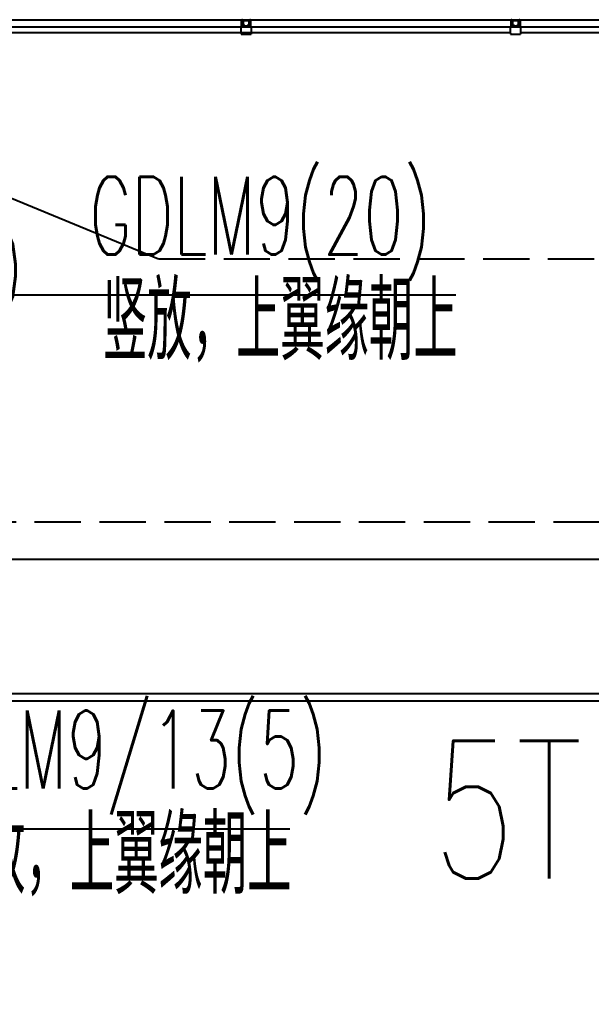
# Model space of a CAD drawing. Extents: x -1201378 to 2367219, y -619313 to 244905.
# Drawn here: x 1556338 to 1559424, y -81443 to -76129 of the extents above; entities that cross this region are included whole.
import ezdxf
from ezdxf.enums import TextEntityAlignment as Align

# ---------------------------------------------------------------- set-up
doc = ezdxf.new("R2010")
doc.units = 0
doc.header["$LTSCALE"] = 1000
doc.linetypes.add('DASH', pattern=[0.35, 0.25, -0.1])
doc.layers.get('0').update_dxf_attribs({"linetype": 'CONTINUOUS'})
doc.layers.get('Defpoints').update_dxf_attribs({"linetype": 'CONTINUOUS'})
for name, color, linetype in [('A-LIN-V', 9, 'CONTINUOUS'), ('FHSGH10105-主梁-04', 7, 'CONTINUOUS'), ('FHSGH10105-主梁-06', 7, 'CONTINUOUS'), ('S-SB', 21, 'CONTINUOUS'), ('S-SGJ', 21, 'CONTINUOUS')]:
    doc.layers.add(name, color=color, linetype=linetype)
doc.layers.add('S-dim', color=81, linetype='CONTINUOUS', lineweight=0)
doc.styles.add('A-STANDARD', font='SIMPLEX', dxfattribs={"bigfont": 'GBCBIG'})
doc.styles.add('SS1', font='tj-romans1.shx', dxfattribs={"width": 0.7, "bigfont": 'tj-hztxt1.shx'})
doc.styles.add('TSSD_Rein', font='tj-romans1.shx', dxfattribs={"width": 0.7, "bigfont": 'tj-hztxt.shx'})
doc.dimstyles.new('S-150-ARCHI', dxfattribs={"dimscale": 150, "dimtxt": 3, "dimasz": 2, "dimexe": 2, "dimexo": 2, "dimgap": 1, "dimtad": 1, "dimdec": 0, "dimzin": 0, "dimdsep": 46, "dimtxsty": 'SS1', "dimblk1": 'TT', "dimblk2": 'TT', "dimsah": 1, "dimcen": 1, "dimclrd": 256, "dimclre": 256, "dimclrt": 256, "dimadec": 0, "dimazin": 0, "dimtfac": 1, "dimtdec": 0, "dimtix": 1, "dimtmove": 2, "dimatfit": 0, "dimldrblk": 'TT', "dimfxl": 2, "dimtolj": 1, "dimtzin": 0, "dimarcsym": 0})

# ---------------------------------------------------------------- blocks, each defined once
blk = doc.blocks.new('TT')
blk.add_line((-0.969, 0), (0.969, 0))
at = {"const_width": 0.45}
blk.add_lwpolyline([(-0.442, -0.442), (0.442, 0.442)], dxfattribs=at)
blk = doc.blocks.new('*D6623')
at = {"layer": 'Defpoints', "color": 0, "transparency": 16777216}
for p in [(1555584.3, -77856.4), (1555584.3, -78290.6), (1555284.3, -78540.6)]:
    blk.add_point(p, dxfattribs=at)
at = {"layer": 'S-dim', "lineweight": -2, "transparency": 16777216}
for p, q in [((1555284.3, -78240.6), (1555284.3, -77556.4)), ((1555584.3, -77990.6), (1555584.3, -77556.4)), ((1554984.3, -77856.4), (1554684.3, -77856.4)), ((1555284.3, -77856.4), (1555584.3, -77856.4)), ((1555884.3, -77856.4), (1556184.3, -77856.4))]:
    blk.add_line(p, q, dxfattribs=at)
at = {"layer": 'S-dim', "lineweight": -2, "transparency": 16777216, "xscale": 300, "yscale": 300, "zscale": 300}
blk.add_blockref('TT', (1555284.3, -77856.4), dxfattribs=at)
at = {"layer": 'S-dim', "lineweight": -2, "transparency": 16777216, "xscale": 300, "yscale": 300, "zscale": 300, "rotation": 180}
blk.add_blockref('TT', (1555584.3, -77856.4), dxfattribs=at)
at = {"layer": 'S-dim', "transparency": 16777216, "insert": (1555951.2, -77481.4), "char_height": 450, "attachment_point": 5, "style": 'SS1'}
blk.add_mtext('\\A1;300', dxfattribs=at)
blk = doc.blocks.new('20T')
at = {"layer": 'A-LIN-V'}
h = blk.add_hatch(color=1, dxfattribs=at)
h.dxf.hatch_style = 1
h.paths.add_polyline_path([(1596108.9, -76166.7), (1596106.1, -76164), (1596106.1, -76166.7)])
h.paths.add_polyline_path([(1596062.7, -76166.7), (1596062.7, -76164), (1596059.9, -76166.7)])
at = {"color": 1, "linetype": 'DASH'}
blk.add_lwpolyline([(1594158.9, -77420.6), (1605816.4, -77420.6)], dxfattribs=at)
at = {"layer": 'A-LIN-V', "color": 1}
for p, q in [((1593095.1, -76129.5), (1593925.6, -76129.5)), ((1593925.6, -76129.5), (1606049.7, -76129.5)), ((1594605.5, -76166.7), (1594605.5, -76134.3)), ((1594607.9, -76134.3), (1594607.9, -76164.3)), ((1594610.4, -76129.5), (1594649.5, -76129.5)), ((1594616.9, -76131.9), (1594610.4, -76131.9)), ((1594613.6, -76135.2), (1594613.6, -76159.1)), ((1594615.3, -76159.1), (1594615.3, -76135.2)), ((1594643, -76131.9), (1594616.9, -76131.9)), ((1594616.9, -76133.5), (1594643, -76133.5)), ((1594649.5, -76131.9), (1594643, -76131.9)), ((1594644.6, -76135.2), (1594644.6, -76159.1)), ((1594646.2, -76159.1), (1594646.2, -76135.2)), ((1594651.9, -76164.2), (1594651.9, -76134.3)), ((1594654.4, -76134.3), (1594654.4, -76166.6)), ((1596059.9, -76166.7), (1596059.9, -76134.3)), ((1596062.3, -76134.3), (1596062.3, -76164.3)), ((1596064.8, -76129.5), (1596103.9, -76129.5)), ((1596071.3, -76131.9), (1596064.8, -76131.9)), ((1596068, -76135.2), (1596068, -76159.1)), ((1596069.7, -76159.1), (1596069.7, -76135.2)), ((1596097.4, -76131.9), (1596071.3, -76131.9)), ((1596071.3, -76133.5), (1596097.4, -76133.5)), ((1596103.9, -76131.9), (1596097.4, -76131.9)), ((1596099, -76135.2), (1596099, -76159.1)), ((1596100.7, -76159.1), (1596100.7, -76135.2)), ((1596106.4, -76164.2), (1596106.4, -76134.3)), ((1596108.8, -76134.3), (1596108.8, -76166.6)), ((1594602.8, -76169.9), (1592918, -76169.9)), ((1593932.1, -76169.9), (1593088.6, -76169.9)), ((1595497.6, -76169.9), (1593958.2, -76169.9)), ((1594602.8, -76166.7), (1594605.5, -76166.7)), ((1594602.8, -76166.7), (1594602.8, -76172.1)), ((1594602.8, -76202.6), (1594602.8, -76172.1)), ((1594608.2, -76164), (1594605.5, -76166.7)), ((1594605.5, -76166.7), (1594608.2, -76166.7)), ((1594608.2, -76162.3), (1594616.9, -76162.3)), ((1594608.2, -76166.7), (1594608.2, -76162.3)), ((1594608.2, -76166.7), (1594651.7, -76166.7)), ((1594624, -76160.7), (1594616.9, -76160.7)), ((1594616.9, -76162.3), (1594624, -76162.3)), ((1594624, -76162.3), (1594624, -76160.7)), ((1594624, -76162.3), (1594635.9, -76162.3)), ((1594643, -76160.7), (1594635.9, -76160.7)), ((1594635.9, -76160.7), (1594635.9, -76162.3)), ((1594635.9, -76162.3), (1594643, -76162.3)), ((1594643, -76162.3), (1594651.7, -76162.3)), ((1594651.7, -76166.7), (1594651.7, -76162.3)), ((1594654.4, -76166.7), (1594651.7, -76164)), ((1594651.7, -76166.7), (1594654.4, -76166.7)), ((1594654.4, -76166.7), (1594657.2, -76166.7)), ((1594657.2, -76166.7), (1594657.2, -76172.1)), ((1596057.2, -76169.9), (1594657.2, -76169.9)), ((1594657.2, -76172.1), (1594657.2, -76202.6)), ((1596228.3, -76169.9), (1595523.7, -76169.9)), ((1596057.2, -76166.7), (1596059.9, -76166.7)), ((1596057.2, -76166.7), (1596057.2, -76172.1)), ((1596057.2, -76202.6), (1596057.2, -76172.1)), ((1596062.7, -76164), (1596059.9, -76166.7)), ((1596059.9, -76166.7), (1596062.7, -76166.7)), ((1596062.7, -76162.3), (1596071.3, -76162.3)), ((1596062.7, -76166.7), (1596062.7, -76162.3)), ((1596062.7, -76166.7), (1596106.1, -76166.7)), ((1596078.4, -76160.7), (1596071.3, -76160.7)), ((1596071.3, -76162.3), (1596078.4, -76162.3)), ((1596078.4, -76162.3), (1596078.4, -76160.7)), ((1596078.4, -76162.3), (1596090.3, -76162.3)), ((1596097.4, -76160.7), (1596090.3, -76160.7)), ((1596090.3, -76160.7), (1596090.3, -76162.3)), ((1596090.3, -76162.3), (1596097.4, -76162.3)), ((1596097.4, -76162.3), (1596106.1, -76162.3)), ((1596106.1, -76166.7), (1596106.1, -76162.3)), ((1596108.9, -76166.7), (1596106.1, -76164)), ((1596106.1, -76166.7), (1596108.9, -76166.7)), ((1596108.9, -76166.7), (1596111.6, -76166.7)), ((1596111.6, -76166.7), (1596111.6, -76172.1)), ((1597116.4, -76169.9), (1596111.6, -76169.9)), ((1596111.6, -76172.1), (1596111.6, -76202.6)), ((1597858.8, -76169.9), (1596254.4, -76169.9)), ((1594602.8, -76200.4), (1592918, -76200.4)), ((1594244.9, -76200.4), (1593440.5, -76200.4)), ((1595114.5, -76200.4), (1594310.1, -76200.4)), ((1594602.8, -76202.6), (1594602.8, -76208)), ((1594602.8, -76208), (1594657.2, -76208)), ((1596057.2, -76200.4), (1594657.2, -76200.4)), ((1594657.2, -76202.6), (1594657.2, -76208)), ((1596057.2, -76202.6), (1596057.2, -76208)), ((1596057.2, -76208), (1596111.6, -76208)), ((1597116.4, -76200.4), (1596111.6, -76200.4)), ((1596111.6, -76202.6), (1596111.6, -76208)), ((1592623.7, -76787.6), (1594157.8, -77420.2))]:
    blk.add_line(p, q, dxfattribs=at)
for centre, radius, start, end in [((1594610.4, -76134.3), 4.89, 90, 180), ((1594610.4, -76134.3), 2.45, 90, 180), ((1594616.9, -76135.2), 3.26, 90, 180), ((1594616.9, -76135.2), 1.63, 90, 180), ((1594643, -76135.2), 3.26, 360, 90), ((1594643, -76135.2), 1.63, 360, 90), ((1594649.5, -76134.3), 4.89, 0, 90), ((1594649.5, -76134.3), 2.45, 0, 90), ((1596064.8, -76134.3), 4.89, 90, 180), ((1596064.8, -76134.3), 2.45, 90, 180), ((1596071.3, -76135.2), 3.26, 90, 180), ((1596071.3, -76135.2), 1.63, 90, 180), ((1596097.4, -76135.2), 3.26, 360, 90), ((1596097.4, -76135.2), 1.63, 360, 90), ((1596103.9, -76134.3), 4.89, 360, 90), ((1596103.9, -76134.3), 2.45, 0, 90), ((1594616.9, -76159.1), 3.26, 180, 270), ((1594616.9, -76159.1), 1.63, 180, 270), ((1594643, -76159.1), 1.63, 270, 360), ((1594643, -76159.1), 3.26, 270, 360), ((1596071.3, -76159.1), 3.26, 180, 270), ((1596071.3, -76159.1), 1.63, 180, 270), ((1596097.4, -76159.1), 1.63, 270, 360), ((1596097.4, -76159.1), 3.26, 270, 360)]:
    blk.add_arc(centre, radius, start, end, dxfattribs=at)
blk = doc.blocks.new('吊车5')
at = {"color": 6, "linetype": 'DASH'}
blk.add_lwpolyline([(1563769.3, -78840.6), (1555174.3, -78840.6), (1555174.3, -81443.1)], dxfattribs=at)
at = {"layer": 'FHSGH10105-主梁-04', "color": 3, "linetype": 'Continuous'}
blk.add_line((1555299.5, -79040.6), (1563769.3, -79040.6), dxfattribs=at)
at = {"layer": 'FHSGH10105-主梁-06', "color": 3, "linetype": 'Continuous'}
for p, q in [((1555299.5, -79805.6), (1563769.3, -79805.6)), ((1555503.3, -79766.3), (1563769.3, -79766.3))]:
    blk.add_line(p, q, dxfattribs=at)

msp = doc.modelspace()

# ---------------------------------------------------------------- linework, layer by layer
at = {"layer": 'S-SGJ'}
for p, q in [((1558693, -77616), (1555293.3, -77616)), ((1557796.3, -80497.4), (1555293.3, -80497.4))]:
    msp.add_line(p, q, dxfattribs=at)

# ---------------------------------------------------------------- block references
at = {"layer": 'S-SB'}
for name, p in [('20T', (-37069.5, 0)), ('吊车5', (-100, 0))]:
    msp.add_blockref(name, p, dxfattribs=at)

# ---------------------------------------------------------------- texts
at = {"layer": 'FHSGH10105-主梁-06', "color": 3, "linetype": 'Continuous', "style": 'A-STANDARD', "width": 0.705882}
msp.add_text('5T', height=743.75, dxfattribs=at).set_placement((1558566.1, -80764.6))
at = {"layer": 'S-SGJ', "style": 'TSSD_Rein', "width": 0.6}
for s, p in [('GDLM9(20)', (1557637.9, -77522.8)), ('竖放，上翼缘朝上', (1557744.9, -78091.9)), ('GDLM9/13(5)', (1556848.2, -80404.2)), ('竖放，上翼缘朝上', (1556848.2, -80973.2))]:
    msp.add_text(s, height=420, dxfattribs=at).set_placement(p, align=Align.BOTTOM_CENTER)

# ---------------------------------------------------------------- dimensions: what is measured, and where the dimension line sits
at = {"layer": 'S-dim'}
dim = msp.add_linear_dim(base=(1555584.3, -77856.4), p1=(1555284.3, -78540.6), p2=(1555584.3, -78290.6), dimstyle='S-150-ARCHI', dxfattribs=at)
dim.commit()
dim.dimension.update_dxf_attribs({"geometry": '*D6623', "text_midpoint": (1555951.2, -77481.4), "dimtype": 160})

doc.saveas('drawing.dxf')
